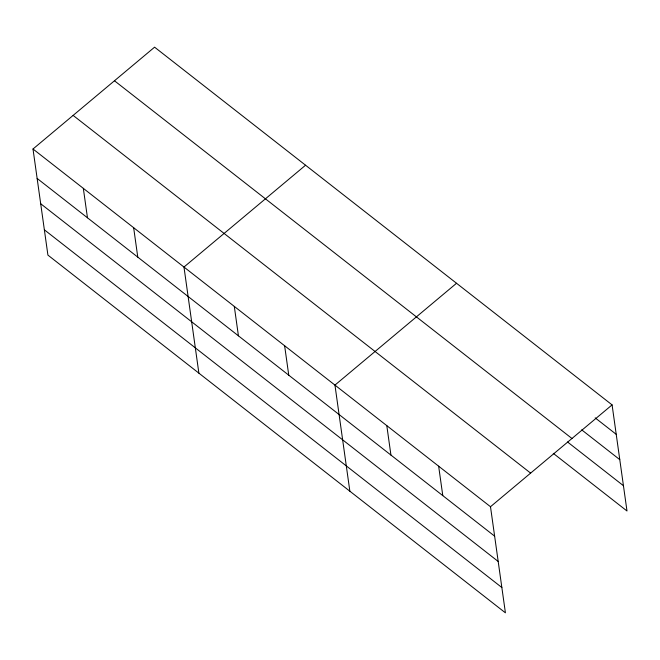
<?xml version="1.0" encoding="UTF-8"?>
<svg xmlns="http://www.w3.org/2000/svg" width="660" height="660" viewBox="0 0 660 660"><rect width="100%" height="100%" fill="white"/><g stroke="black" fill="none" stroke-linecap="round" stroke-linejoin="round"><path stroke-width="0.99" d="M33 149.003L490.495 506.723L505.411 612.827L47.916 255.107L33 149.003L154.588 47.173L612.084 404.893L627 510.997L553.278 453.354M305.563 165.223L183.975 267.044L198.883 373.156M456.538 283.264L334.95 385.093L349.858 491.205M490.495 506.723L612.084 404.893M595.163 417.862L616.226 434.329M581.707 429.858L619.781 459.632M114.469 80.776L571.964 438.496M567.542 441.994L623.444 485.702M73.128 115.401L530.623 473.113M37.142 178.439L494.637 536.159M40.697 203.742L498.193 561.462M44.36 229.812L501.856 587.524M438.644 466.174L442.786 495.619M386.801 425.634L390.935 455.078M284.625 345.749L288.758 375.185M234.3 306.397L238.433 335.841M133.65 227.7L137.783 257.136M83.325 188.347L87.466 217.792"/></g></svg>
